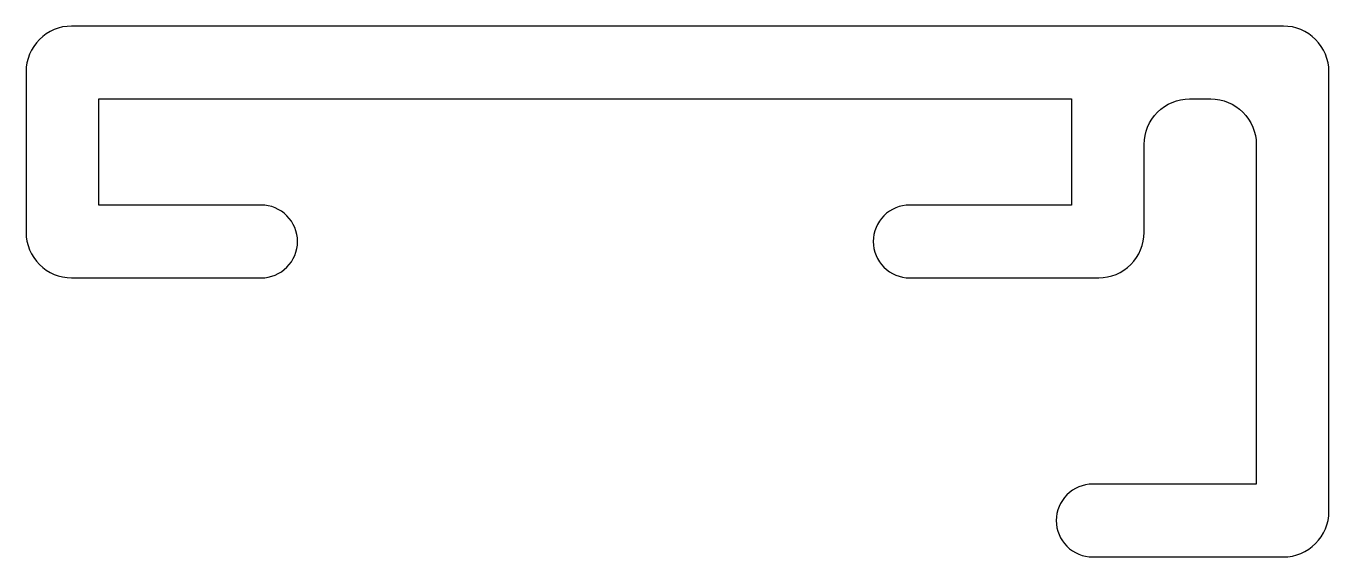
# Model space of a CAD drawing. Extents: x 227.8 to 249.3, y 310.3 to 319.
import ezdxf

# ---------------------------------------------------------------- set-up
doc = ezdxf.new("R2010")
doc.units = 0
doc.layers.get('0').update_dxf_attribs({"linetype": 'CONTINUOUS'})

msp = doc.modelspace()

# ---------------------------------------------------------------- linework, layer by layer
msp.add_lwpolyline([(242.333, 314.873), (245.453, 314.873, 0.414214), (246.203, 315.623), (246.203, 317.073, -0.414214), (246.953, 317.823), (247.303, 317.823, -0.414214), (248.053, 317.073), (248.053, 311.473), (245.353, 311.473, 0.414214), (244.753, 310.873), (244.753, 310.873, 0.414214), (245.353, 310.273), (248.503, 310.273, 0.414214), (249.253, 311.023), (249.253, 318.273, 0.414214), (248.503, 319.023), (228.503, 319.023, 0.414214), (227.753, 318.273), (227.753, 315.623, 0.414214), (228.503, 314.873), (231.633, 314.873, 0.414214), (232.233, 315.473, 0.414214), (231.633, 316.073), (228.953, 316.073), (228.953, 317.823), (245.003, 317.823), (245.003, 316.073), (242.333, 316.073, 0.414214), (241.733, 315.473), (241.733, 315.473, 0.414214)], format="xyb", close=True)

doc.saveas('drawing.dxf')
